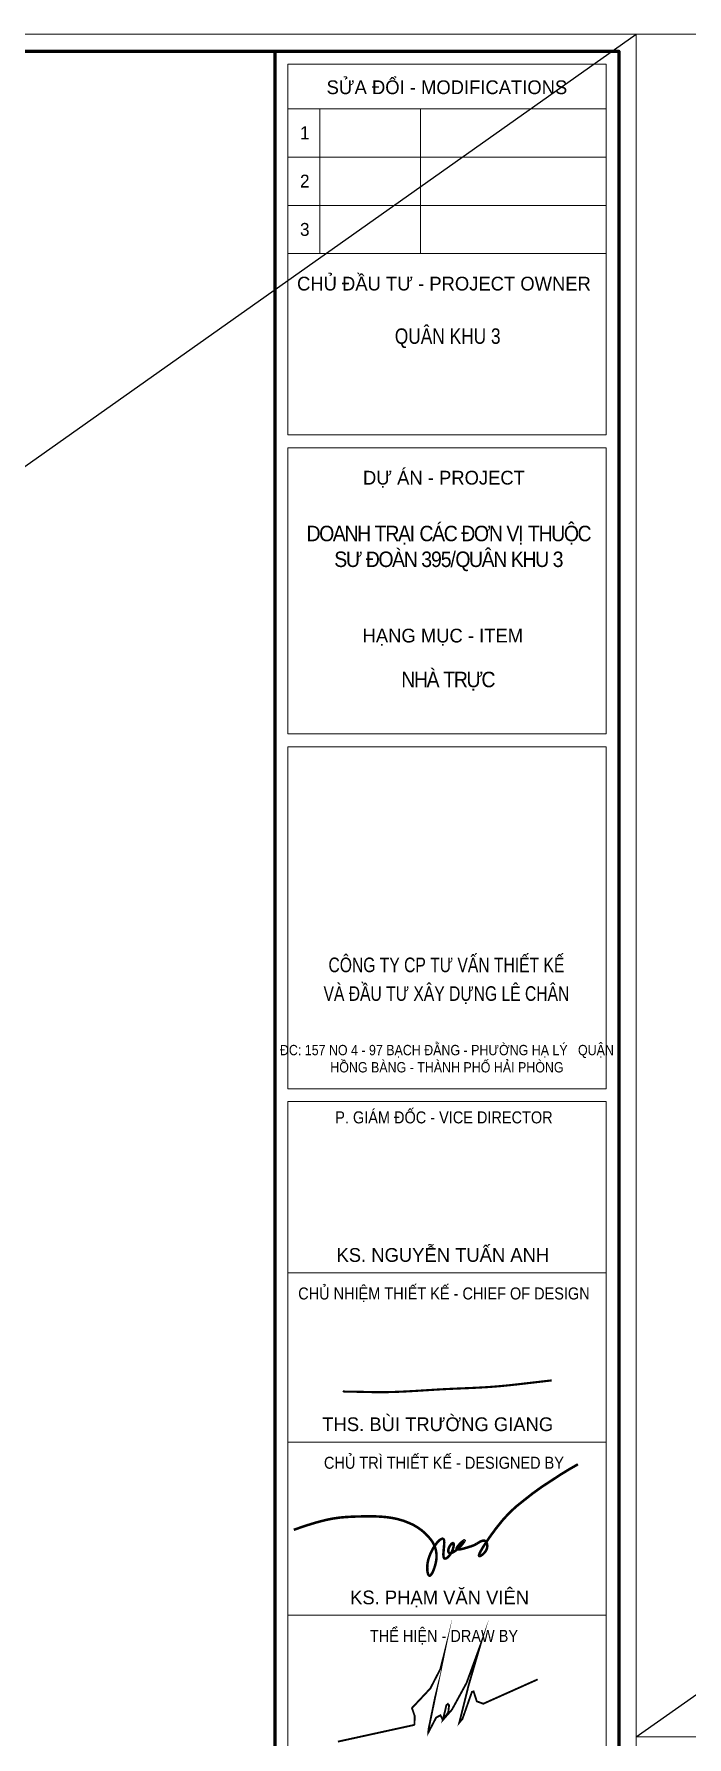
# Model space of a CAD drawing. Header units: millimetres. Extents: x 19378 to 228036, y -611253 to -529584.
# Drawn here: x 207036 to 211590, y -560227 to -548347 of the extents above; entities that cross this region are included whole.
import ezdxf
from ezdxf.enums import TextEntityAlignment as Align

# ---------------------------------------------------------------- set-up
doc = ezdxf.new("R2010")
doc.units = ezdxf.units.MM
doc.header["$MEASUREMENT"] = 0
doc.layers.get('Defpoints').update_dxf_attribs({"color": 1})
for name, color, linetype, lineweight in [('08. Net Text', 3, 'Continuous', 13), ('ISO', 153, 'Continuous', 13), ('LC ISO', 153, 'Continuous', 13), ('LC Net thay', 7, 'Continuous', 25), ('LC Text1', 3, 'Continuous', 20)]:
    doc.layers.add(name, color=color, linetype=linetype, lineweight=lineweight)
doc.layers.add('KCS_Plotter', color=11, linetype='Continuous', plot=False)
doc.layers.add('Khungten_LCDI', color=7, linetype='Continuous')
doc.styles.add('Khungten', font='VHAVAN_1.TTF', dxfattribs={"width": 0.9, "height": 5000})
doc.styles.add('Text Khung Ten', font='VHAVAN_1.TTF')
doc.styles.add('Title', font='VHBLACK_1.TTF', dxfattribs={"width": 0.8})
doc.styles.add('VnAvantH', font='VHAVANB_1.TTF', dxfattribs={"width": 0.6})

# ---------------------------------------------------------------- blocks, each defined once
blk = doc.blocks.new('Mr. Giang')
at = {"layer": 'LC ISO', "const_width": 50}
blk.add_lwpolyline([(138.048627199998, -163.847654400015), (149, -174), (154.5219817915822, -177.4707050094294), (164.2339671053305, -181.3936947974871), (174.7807526537435, -183.6683589841559), (185.9295901566948, -184.7382156299282), (197.4477313340503, -185.0467827953398), (206.2009471999954, -185.0453759999946), (220.7367149097518, -185.0099801919569), (232.3329589138739, -184.9983549165772), (243.8924068600136, -185.001159195599), (255.4157055301876, -185.0179910209699), (266.9035017064161, -185.0484483846085), (278.3564421707124, -185.0921292784187), (289.775173705093, -185.1486316943483), (301.1603430915784, -185.2175536243158), (312.5125971121815, -185.2984930602397), (323.8325825489192, -185.3910479940387), (335.1209461838116, -185.4948164176458), (346.3783347988719, -185.6093963229796), (357.6053951761169, -185.7343857019732), (368.8027740975631, -185.8693825465452), (379.9711183452309, -186.0139848485996), (391.1110747011335, -186.1677906000841), (402.2232899472874, -186.3303977929172), (413.3084108657094, -186.5014044190175), (424.3670842384163, -186.6804084703181), (435.3999568474246, -186.8670079387375), (446.4076754747548, -187.0608008161798), (457.3908869024162, -187.2613850946072), (468.3502379124329, -187.4683587659092), (479.2863752868143, -187.6813198220334), (490.1999458075843, -187.8998662548838), (501.091596256756, -188.1235960563936), (511.9619734163425, -188.3521072184958), (522.8117240683678, -188.5849977330945), (533.6414949948448, -188.8218655921228), (544.4519329777868, -189.0623087875138), (555.2436847992176, -189.3059253111714), (566.0173972411467, -189.552313155029), (576.7737170855944, -189.8010703110194), (587.5132911145774, -190.0517947710468), (598.2367661101125, -190.3040845270589), (608.9447888542163, -190.5575375709595), (619.6380061289019, -190.8117518946819), (630.3170647161933, -191.0663254901447), (640.9826113980998, -191.3208563492663), (651.6352929566419, -191.5749424639944), (662.2757561738363, -191.8281818262185), (672.9046478316959, -192.0801724278863), (683.5226147122412, -192.3305122609163), (694.1303035974888, -192.5787993172271), (704.7283612694519, -192.8246315887372), (715.3174345101506, -193.0676070673944), (725.8981701016019, -193.3073237451026), (736.4712148258186, -193.5433796137804), (747.0372154648212, -193.7753726653609), (757.5968188006264, -194.0029008917772), (768.1506716152471, -194.2255622849334), (778.6994206907038, -194.4429548367625), (789.2437128090096, -194.6546765391977), (799.7841947521847, -194.8603253841429), (810.3215133022422, -195.0594993635459), (820.8563152411989, -195.2517964692961), (831.389247351075, -195.4368146933557), (841.9209564138873, -195.6141520276142), (852.4520892116489, -195.7834064640192), (862.9832925263763, -195.9441759944893), (873.51521314009, -196.0960586109431), (884.0484978348031, -196.2386523052992), (894.5837933925359, -196.3715550694906), (905.1217465953014, -196.4943648954359), (915.6630042251163, -196.6066797750682), (926.2082130639974, -196.7080977002915), (936.758019893965, -196.7982166630536), (947.3130714970321, -196.8766346552584), (957.8740146552154, -196.942949668839), (968.4414961505317, -196.9967596957285), (979.0161627650014, -197.037662727831), (989.5986612806373, -197.0652567570796), (998.4129151999987, -197.0777855999913), (1010.789535675871, -197.0790542266768), (1021.398301595229, -197.0650888646924), (1032.01580812551, -197.0373864629655), (1042.641927763303, -196.9960893671523), (1053.276533005192, -196.9413399229088), (1063.919496347768, -196.8732804758765), (1074.570690287615, -196.7920533717115), (1085.229987321323, -196.6978009560553), (1095.897259945486, -196.5906655745639), (1106.572380656686, -196.4707895728934), (1117.255221951513, -196.3383152966853), (1127.945656326556, -196.1933850915811), (1138.643556278399, -196.0361413032369), (1149.348794303638, -195.8667262773088), (1160.061242898857, -195.6852823594527), (1170.780774560641, -195.4919518952956), (1181.507261785584, -195.2868772305083), (1192.240577070272, -195.070200710732), (1202.980592911292, -194.842064681623), (1213.727181805236, -194.6026114888227), (1224.480216248689, -194.3519834779872), (1235.239568738238, -194.090322994758), (1246.005111770475, -193.8177723847912), (1256.776717841985, -193.5344739937427), (1267.554259449356, -193.2405701672542), (1278.337609089183, -192.9362032509671), (1289.126639258044, -192.621515590552), (1299.921222452536, -192.2966495316505), (1310.721231169242, -191.961747419904), (1321.526537904756, -191.6169516009686), (1332.337015155659, -191.2624044205004), (1343.152535418543, -190.8982482241263), (1353.972971189996, -190.5246253575315), (1364.798194966606, -190.1416781663429), (1375.628079244962, -189.7495489962166), (1386.46249652165, -189.3483801927941), (1397.301319293259, -188.9383141017315), (1408.144420056382, -188.5194930686848), (1418.991671307602, -188.0920594392956), (1429.842945543507, -187.6561555592198), (1440.69811526069, -187.211923774099), (1451.557052955734, -186.7595064295892), (1462.419631125231, -186.2990458713466), (1473.285722265766, -185.830684444998), (1484.15519887393, -185.3545644962142), (1495.027933446312, -184.870828370651), (1505.903798479496, -184.3796184139355), (1516.782666470073, -183.8810769717384), (1527.664409914632, -183.375346389701), (1538.548901309761, -182.862569013465), (1549.436013152048, -182.3428871886863), (1560.325617938081, -181.816443261021), (1571.217588164447, -181.2833795761107), (1582.111796327736, -180.7438384796114), (1593.008114924534, -180.1979623171792), (1603.906416451431, -179.6458934344409), (1614.806573405018, -179.0877741770673), (1625.708458281879, -178.5237468907144), (1636.611943578606, -177.9539539210091), (1647.51690179178, -177.3785376136075), (1658.423205417999, -176.7976403141656), (1669.330726953845, -176.211404368325), (1680.239338895906, -175.6199721217563), (1691.148913740773, -175.0234859200864), (1702.059323985035, -174.4220881089714), (1712.970442125279, -173.8159210340673), (1723.88214065809, -173.2051270410302), (1734.79429208006, -172.5898484754871), (1745.70676888778, -171.9702276831085), (1756.619443577831, -171.3464070095361), (1767.532188646805, -170.7185288004111), (1778.444876591289, -170.0867354014044), (1789.357379907877, -169.4511691581429), (1800.269571093148, -168.8119724162971), (1811.181322643697, -168.1692875215085), (1822.092507056113, -167.5232568194187), (1833.002996826977, -166.8740226556984), (1843.912664452884, -166.2217273759743), (1854.821382430422, -165.5665133259026), (1865.729023256175, -164.9085228511394), (1876.635459426732, -164.2478982973407), (1887.540563438684, -163.5847820101335), (1898.44420778862, -162.9193163351883), (1909.346264973126, -162.2516436181613), (1920.246607488789, -161.5819062046794), (1931.145107832202, -160.9102464403986), (1942.041638499948, -160.2368066709751), (1952.936071988617, -159.5617292420502), (1963.828280794798, -158.8851564992947), (1974.718137415079, -158.2072307883354), (1985.605514346051, -157.5280944548285), (1996.490284084295, -156.84788984443), (2007.372319126407, -156.1667593027814), (2018.251491968971, -155.4848451755388), (2029.127675108575, -154.8022898083582), (2040.000741041811, -154.1192355468811), (2050.870562265263, -153.4358247367491), (2061.73701127552, -152.7521997236327), (2069.156364800001, -152.2852607999957), (2083.459375833572, -151.3848805354501), (2094.315357423839, -150.7014850539708), (2105.16802388939, -150.0184694858035), (2116.017492479725, -149.3359868512634), (2126.863880444344, -148.6541901707242), (2137.707305032745, -147.9732324645156), (2148.54788349443, -147.2932667529967), (2159.385733078892, -146.6144460564974), (2170.220971035636, -145.9369233953912), (2181.053714614158, -145.2608517899935), (2191.884081063956, -144.5863842606777), (2202.712187634534, -143.9136738277739), (2213.538151575387, -143.2428735116409), (2224.362090136015, -142.5741363326088), (2235.184120565915, -141.9076153110509), (2246.004360114592, -141.2434634672827), (2256.822926031538, -140.5818338216777), (2267.639935566258, -139.9228793945658), (2278.45550596825, -139.266753206306), (2289.26975448701, -138.6136082772282), (2300.082798372037, -137.9635976277059), (2310.894754872836, -137.3168742780545), (2321.7057412389, -136.6735912486474), (2332.515874719727, -136.0339015598147), (2343.325272564824, -135.3979582319007), (2354.134052023684, -134.7659142852644), (2364.942330345806, -134.1379227402649), (2375.750224780695, -133.5141366172174), (2386.55785257784, -132.894708936481), (2397.365330986751, -132.2797927184147), (2408.172777256917, -131.6695409833483), (2418.980308637845, -131.0641067516408), (2429.78804237903, -130.4636430436367), (2440.596095729972, -129.8683028796804), (2451.404585940174, -129.2782392801164), (2462.213630259128, -128.6936052652891), (2473.023345936337, -128.1145538555575), (2487.000588800001, -127.3744127999962), (2494.645252401013, -126.9737926353264), (2505.45758156513, -126.4121679814416), (2516.270820387832, -125.8562078829564), (2527.084950977231, -125.3057548124489), (2537.899955441444, -124.7606512424682), (2548.715815888576, -124.220739645607), (2559.532514426748, -123.6858624943998), (2570.350033164068, -123.1558622614248), (2581.16835420865, -122.6305814192456), (2591.98745966861, -122.1098624404549), (2602.807331652053, -121.5935477975727), (2613.627952267099, -121.0814799632062), (2624.449303621856, -120.57350140989), (2635.271367824444, -120.0694546102168), (2646.094126982967, -119.5691820367356), (2656.917563205541, -119.0725261620246), (2667.74165860028, -118.5793294586329), (2678.566395275298, -118.0894343991531), (2689.391755338707, -117.6026834561198), (2700.217720898618, -117.1189191021258), (2711.044274063144, -116.63798380972), (2721.871396940398, -116.1597200514661), (2732.699071638493, -115.6839702999569), (2743.527280265545, -115.2105770277267), (2754.356004929661, -114.7393827073538), (2765.185227738959, -114.2702298114164), (2776.01493080155, -113.8029608124634), (2786.845096225545, -113.3374181830732), (2797.675706119058, -112.8734443958092), (2808.506742590202, -112.4108819232351), (2819.338187747089, -111.9495732379146), (2830.170023697836, -111.4893608124112), (2841.002232550549, -111.0300871193031), (2851.834796413346, -110.5715946311393), (2862.667697394336, -110.1137258204981), (2873.500917601636, -109.6563231599575), (2884.334439143357, -109.1992291220668), (2895.16824412761, -108.7422861793893), (2906.00231466251, -108.2853368044889), (2916.836632856168, -107.8282234699582), (2927.671180816698, -107.3707886483317), (2938.505940652216, -106.9128748121875), (2949.340894470828, -106.4543244341039), (2960.176024380649, -105.9949799866299), (2971.011312489794, -105.5346839423437), (2981.846740906378, -105.0732787738089), (2992.682291738507, -104.6106069535745), (3003.5179470943, -104.1465109542332), (3014.353689081869, -103.6808332483342), (3025.189499809319, -103.2134163084556), (3036.025361384774, -102.7441026071465), (3046.861255916341, -102.272734616985), (3057.697165512134, -101.7991548105347), (3068.533072280265, -101.3232056603738), (3079.368958328843, -100.8447296390514), (3090.204805765989, -100.363569219131), (3101.040596699811, -99.87956687319092), (3111.876313238423, -99.39256507379469), (3122.711937489938, -98.90240629350592), (3133.547451562466, -98.40893300490279), (3144.382837564124, -97.91198768053437), (3155.218077603022, -97.41141279296426), (3166.053153787274, -96.90705081477063), (3176.888048224992, -96.39874421853165), (3187.722743024286, -95.88633547678182), (3198.557220293274, -95.36966706211388), (3209.391462140069, -94.84858144707687), (3220.22545067278, -94.32292110424896), (3231.059167999523, -93.79252850617922), (3241.892596228408, -93.25724612546037), (3252.725717467551, -92.71691643464146), (3263.558513825061, -92.17138190630067), (3274.39096740905, -91.6204850129725), (3285.223060327637, -91.06406822726422), (3296.054774688932, -90.50197402171034), (3306.886092601046, -89.93404486890358), (3317.71699617209, -89.36012324139301), (3328.547467510183, -88.78005161174224), (3339.377488723432, -88.19367245252943), (3350.207041919955, -87.6008282363182), (3361.03610920786, -87.0013614356576), (3371.864672695261, -86.39511452314036), (3382.692714490277, -85.78192997131555), (3393.52021670101, -85.16165025276132), (3404.34716143558, -84.53411784002674), (3415.173530802098, -83.89917520568997), (3425.999306908678, -83.25666482231463), (3436.824471863431, -82.60642916246434), (3447.649007774471, -81.94831069871725), (3458.472896749907, -81.28215190362243), (3469.29612089786, -80.6077952497435), (3480.118662326437, -79.92508320967318), (3490.940503143749, -79.23385825596051), (3501.761625457912, -78.53396286116913), (3512.582011377042, -77.82523949786264), (3523.401643009245, -77.10753063861921), (3534.220502462638, -76.38067875600245), (3545.038571845333, -75.64452632257598), (3555.855833265439, -74.89891581090342), (3566.672268831077, -74.14368969354837), (3577.487860650352, -73.37869044307445), (3588.302590831383, -72.60376053207438), (3599.116441482278, -71.81874243308266), (3609.929394711151, -71.02347861867747), (3620.741432626117, -70.21781156142242), (3631.552537335287, -69.40158373388113), (3642.362690946775, -68.5746376086463), (3650.854208000001, -67.9173887999932), (3663.980082349328, -66.88805087313813), (3674.787321084805, -66.02846296144708), (3685.593604217269, -65.158198125544), (3696.398944139095, -64.27740206952149), (3707.203353242669, -63.38622049748665), (3718.006843920371, -62.48479911354661), (3728.809428564578, -61.57328362179396), (3739.611119567682, -60.65181972633582), (3750.411929322054, -59.7205531312793), (3761.211870220079, -58.77962954070244), (3772.010954654135, -57.82919465874147), (3782.809195016613, -56.86939418947441), (3793.606603699885, -55.90037383700837), (3804.403193096336, -54.92227930546505), (3815.198975598345, -53.93525629892247), (3825.993963598296, -52.93945052148774), (3836.788169488569, -51.935007677268), (3847.581605661548, -50.92207347035583), (3858.374284509609, -49.90079360487289), (3869.16621842514, -48.87131378489721), (3879.957419800514, -47.83377971455047), (3890.74790102812, -46.7883370979398), (3901.537674500338, -45.73513163914322), (3912.326752609548, -44.67430904226785), (3923.115147748129, -43.60601501143537), (3933.902872308467, -42.53039525073837), (3944.689938682939, -41.4475954642694), (3955.476359263932, -40.35776135615015), (3966.26214644382, -39.26103863045864), (3977.047312614988, -38.15757299131656), (3987.831870169819, -37.04751014281646), (3998.615831500694, -35.93099578906549), (4009.399208999988, -34.80817563415621), (4020.182015060094, -33.67919538219576), (4030.964262073383, -32.5442007373058), (4041.74596243224, -31.40333740354981), (4052.527128529047, -30.25675108506402), (4063.307772756187, -29.10458748594101), (4074.08790750604, -27.94699231027334), (4084.867545170982, -26.78411126218271), (4095.646698143402, -25.61609004574711), (4106.425378815678, -24.44307436508825), (4117.203599580193, -23.26520992429869), (4127.981372829327, -22.082642427471), (4138.758710955459, -20.89551757872687), (4149.535626350975, -19.70398108215886), (4160.312131408253, -18.50817864187411), (4171.088238519675, -17.30825596197974), (4181.863960077622, -16.10435874656832), (4192.639308474478, -14.89663269973244), (4203.414296102623, -13.68522352559376), (4214.188935354436, -12.47027692824486), (4224.963238622302, -11.25193861177831), (4235.7372182986, -10.03035428033036), (4246.510886775712, -8.805669637964456), (4257.284256446019, -7.57803038880229), (4268.057339701903, -6.347582236936432), (4278.830148935747, -5.114470886488562), (4289.602696539929, -3.8788420415367), (4300.37499490683, -2.640841406202526), (4311.147056428836, -1.400614684578613), (4321.918893498325, -0.1583075807720888), (4332.690518507676, 1.085934201124473), (4343.461943849274, 2.331964957003947), (4354.233181915501, 3.579638982773758), (4365.004245098738, 4.828810574297677), (4375.775145791362, 6.079334027512232), (4386.54589638576, 7.331063638295745), (4397.316509274311, 8.583853702555643), (4408.086996849397, 9.837558516170247), (4418.857371503396, 11.09203237506154), (4429.627645628694, 12.34712957510783), (4440.397831617669, 13.60270441223111), (4451.167941862706, 14.85861118229514), (4461.937988756181, 16.1147041812219), (4472.707984690482, 17.37083770491881), (4483.477942057983, 18.62686604924966), (4494.247873251072, 19.8826435101364), (4505.017790662128, 21.13802438347193), (4515.787706683528, 22.39286296516366), (4526.55763370766, 23.64701355108991), (4537.327584126902, 24.90033043715812), (4547.926745599998, 26.13281280001684), (4558.867602350598, 27.4039105342672), (4569.637681162458, 28.65405816103157), (4580.40780559933, 29.90313817436981), (4591.177974491347, 31.15117794898106), (4601.948186668636, 32.39820485957898), (4612.718440961326, 33.64424628086272), (4623.488736199542, 34.88932958751684), (4634.259071213412, 36.13348215428414), (4645.029444833064, 37.37673135582008), (4655.799855888628, 38.61910456686746), (4666.570303210232, 39.86062916211085), (4677.340785627999, 41.10133251624939), (4688.111301972061, 42.34124200399674), (4698.881851072543, 43.58038500005205), (4709.652431759579, 44.81878887912899), (4720.423042863287, 46.05648101591214), (4731.193683213805, 47.29348878511519), (4741.964351641251, 48.52983956143726), (4752.735046975762, 49.76556071957748), (4763.50576804746, 51.00067963426409), (4774.276513686473, 52.23522368016711), (4785.047282722931, 53.46922023201478), (4795.81807398696, 54.70269666449167), (4806.588886308691, 55.93568035232602), (4817.359718518248, 57.16819867018785), (4828.130569445759, 58.4002789928054), (4838.901437921355, 59.63194869486324), (4849.672322775161, 60.86323515108961), (4860.443222837304, 62.09416573616909), (4871.214136937917, 63.32476782481535), (4881.985063907123, 64.55506879171298), (4892.75600257505, 65.78509601159021), (4903.526951771826, 67.01487685913162), (4914.297910327583, 68.24443870903633), (4925.068877072445, 69.47380893603258), (4935.839850836535, 70.70301491480495), (4946.61083044999, 71.93208402006712), (4957.381814742934, 73.16104362650367), (4968.152802545494, 74.38992110884283), (4978.923792687801, 75.61874384176917), (4989.694783999978, 76.84753919999639)], dxfattribs=at)
blk = doc.blocks.new('Nha o can bo nhan vien Trung doan')
at = {"layer": 'Defpoints', "lineweight": 0}
blk.add_lwpolyline([(-1200.00012343745, -14850.00004839799), (-1200.00012343745, 14849.99995158711), (40799.99878725787, 14849.99995158711), (40799.99878725787, -14850.00004839799)], close=True, dxfattribs=at)
at = {"layer": 'Khungten_LCDI', "color": 5, "lineweight": 60}
blk.add_line((36600.02561790129, 14649.99995158711), (36600.02561790129, -14650.00004839799), dxfattribs=at)
at = {"layer": 'Khungten_LCDI', "color": 5, "lineweight": 25}
blk.add_line((40599.99878731748, -14650.00004839799), (40599.99878731748, 14649.99995158711), dxfattribs=at)
at = {"layer": 'Khungten_LCDI', "color": 9, "lineweight": 15}
for p, q in [((36750.02492668007, 13981.27508135705), (40449.99970748153, 13981.27508135705)), ((37122.6573919765, 13981.27508135705), (37122.65739197647, 12296.77226440008)), ((38292.76908758649, 13981.27508135705), (38292.76908758649, 12296.77226440008)), ((36750.02492668007, 13419.77414237139), (40449.99970748531, 13419.77414237139)), ((36750.02492668007, 12858.27320338574), (40449.99970748912, 12858.27320338574)), ((36750.02492668007, 12296.77226440008), (40449.99970749291, 12296.77226440008))]:
    blk.add_line(p, q, dxfattribs=at)
at = {"layer": 'Khungten_LCDI', "color": 5, "lineweight": 60}
blk.add_lwpolyline([(-0.0001238546828972, -14650.00004839799), (-0.0001238546828972, 14649.99995158711), (40599.99878731748, 14649.99995158711), (40599.99878731748, -14650.00004839799)], close=True, dxfattribs=at)
at = {"layer": 'Khungten_LCDI', "color": 9, "lineweight": 15}
for points in [[(36750.02492668007, 10190.36210294892), (40449.99970750784, 10190.36210294892), (40449.99970747803, 14500.00051960397), (36750.02492668007, 14500.00051960397)], [(36750.02475617066, 6711.54223791709), (40449.99953696861, 6711.54223791709), (40449.99953696861, 10040.36283838949), (36750.02475617066, 10040.36283838949)], [(36750.0248122253, 2587.221389470175), (40449.99959302326, 2587.221389470175), (40449.99959302326, 6561.543118124687), (36750.0248122253, 6561.543118124687)], [(36750.0248122253, 446.3149756148096), (40449.99959302326, 446.3149756148096), (40449.99959302326, 2437.222331780159), (36750.0248122253, 2437.222331780159)], [(36750.0248122253, -1521.876936708427), (40449.99959302326, -1521.876936708427), (40449.99959302326, 446.3149756148096), (36750.0248122253, 446.3149756148096)], [(36750.0248122253, -1521.876936708427), (40449.99959290405, -1521.876936708427), (40449.99959290405, -3535.499736693538), (36750.0248122253, -3535.499736693538)], [(36750.0248122253, -5526.407092851437), (40449.99959302326, -5526.407092851437), (40449.99959290405, -3535.499736693538), (36750.02481207629, -3535.499736693538)]]:
    blk.add_lwpolyline(points, close=True, dxfattribs=at)
at = {"layer": 'LC ISO', "const_width": 29.4}
blk.add_lwpolyline([(36819.74395380767, -2541.455205674406, -0.005588515698796944), (36989.06469248553, -2484.31629784137, -0.02245297996981345), (37202.60884116795, -2425.099508025944, -0.03834290273951299), (37420.45895514599, -2393.413823852037, -0.01229875748814797), (37598.25376823222, -2386.080608943244, -0.01406072389736708), (37777.63482755805, -2385.951286724544, -0.03243469472397378), (37955.14855599291, -2402.305053350787, -0.06588667598315685), (38168.57889341285, -2465.408071092914, -0.1274019199065345), (38413.9186135421, -2656.564108666645, -0.2172033913870078), (38473.51561318089, -2910.340755006745, -0.05604631458064478), (38440.91371923847, -3019.257040107295, -0.05498114323569674), (38418.68280494522, -3060.047072489491, -0.0749171195420875), (38407.73575411126, -3071.462384888113, -0.1926307985351304), (38397.53772840656, -3074.749112467206, -0.1904258852390606), (38388.53214229489, -3068.959205426514, -0.07985644518698883), (38381.05995601628, -3055.120235191087, -0.06746448095194765), (38372.00308029579, -3008.881378846299, -0.08982270754539133), (38386.02239492378, -2880.760955132542, -0.1042703524117972), (38490.69874144228, -2685.125437088855, -0.05658009149868722), (38522.44687891728, -2655.773447360355, -0.1027612968865278), (38542.61774490258, -2645.949118404356, -0.4117672404207381), (38564.75558643042, -2657.634677739618, -0.07218231383227926), (38568.32313254585, -2673.449498901805, -0.04206250200986533), (38567.65553239241, -2720.708591210921, 0.006515227151422259), (38560.07460097378, -2805.751670465822, 0.05084639786445472), (38560.73008949763, -2852.434444538515, 0.08464227202765125), (38565.36672866778, -2867.770900699362, 0.3168875802509872), (38580.08203414025, -2876.14607180703, 0.1055700702543699), (38594.99433357255, -2871.005199561361, 0.07917300854265144), (38621.31356998839, -2849.461376721218, 0.1488966286766768), (38678.7747544095, -2726.923383288136, 0.07447193736778981), (38678.90660225043, -2705.806168118339, 0.2952294155954125), (38672.28580213807, -2696.06366997742, 0.157010280361406), (38666.16476972698, -2696.804345400857, 0.09729784531344862), (38649.94381987474, -2708.888844964896, 0.1650175655232289), (38616.49270793621, -2778.194854341345, 0.0851171643159633), (38617.43850082482, -2797.65111998875, 0.3847350180374049), (38637.45194790672, -2813.490621844506, 0.08300276922985213), (38654.68737552663, -2810.226154222022, 0.04418340670847572), (38675.23288541171, -2800.829549746804, 0.04844794296338305), (38721.72095903508, -2767.634800877944, 0.05519679072184347), (38787.68245394604, -2697.263163321875, 0.06222981996331223), (38805.78410846389, -2668.351312001123, 0.3561450020375981), (38806.31332266798, -2662.200586868309, 0.2964482303037709), (38800.00625550278, -2663.518700464851, 0.0579955875223284), (38762.44235327961, -2693.296800494259, 0.04854116645853888), (38723.0483612514, -2737.373833284983, 0.08660772606827345), (38713.85371488577, -2755.339455686767, 0.3148671975450135), (38716.80359352229, -2766.15026634004, 0.149234246616568), (38730.76591048215, -2770.062503170177, 0.0475888731294818), (38752.88756908608, -2768.569323586025, 0.03074249337590269), (38810.18744375615, -2755.34587130338, 0.01091941746084903), (38887.92106934082, -2731.196271407864, 0.0584758200324836), (38946.96821686037, -2703.217005129751, -0.02130430647409003), (38991.29813189866, -2677.68037318471, -0.04634426946496323), (39012.87604597029, -2669.20481216889, -0.09669843592212417), (39032.48696705484, -2667.255914983746, -0.153723112879591), (39048.95058329331, -2674.532149978886, -0.1037139143210005), (39061.15476528007, -2691.308805021803, -0.23554618836894), (39056.76676375873, -2778.07937274029, -0.1244463231351132), (38999.95731146601, -2839.660276471746, -0.1152476491664615), (38981.17592881829, -2848.017669974533, -0.439420744214835), (38973.60858794397, -2843.073463047142, -0.1011233010464462), (38974.33542363801, -2833.230825520594, -0.05373522426661613), (38987.44739552812, -2800.624312695984, -0.02545295212921262), (39028.94826940959, -2728.712653058126, -0.03346928635086892), (39247.97013830835, -2429.586345735106, -0.0590127673894997), (39490.81980906038, -2202.599705895239, -0.03440034268406823), (39817.51830131485, -1967.718677197266, -0.02324912255646122), (40123.30001462448, -1779.818100374964)], format="xyb", dxfattribs=at)
at = {"layer": 'LC ISO', "const_width": 21.59999986938455}
for points in [[(38222.87690160768, -4809.914236924437), (38225.15757568392, -4705.62289070339), (38193.79019611004, -4613.831464340145), (38407.04448261215, -4386.399688945249), (38523.82615390963, -4160.66954491709), (38558.67241289485, -4023.58718942551), (38386.02908780705, -4862.210959097986), (38383.96133640416, -4897.784449805101), (38424.12245707218, -4821.607995680256), (38475.37273982645, -4724.397939083715), (38525.03922087653, -4698.540440758806), (38553.04774491718, -4752.338561946969), (38615.80640320033, -4664.062950982859), (38625.24741211141, -4581.188264321167), (38611.22359160573, -4565.530534958342), (38594.23536487115, -4580.746013327834), (38553.04774491718, -4752.338561946969), (38659.01707748135, -4632.174946133705), (38828.42117838524, -4321.730904892122), (38987.0577321534, -3888.191942073029), (38849.66713867529, -4359.020346866505), (38748.7999382225, -4764.090872968026), (38743.75026053811, -4784.369770241635), (38780.60765139417, -4740.522889720119), (38890.7507597115, -4426.596495344565), (38910.24156941639, -4420.384378118712), (38947.18846310778, -4536.306993218353), (39023.38917520185, -4563.777789688295), (39655.19275939725, -4280.94436395094)], [(37332.86044906551, -5004.465374259019), (38222.87690160768, -4809.914236924437)]]:
    blk.add_lwpolyline(points, dxfattribs=at)
at = {"layer": 'ISO', "xscale": 0.5, "yscale": 0.5, "zscale": 0.5}
blk.add_blockref('Mr. Giang', (37323.95838940838, -842.8216089147854), dxfattribs=at)
at = {"color": 7}
for s, style, p in [('söa ®æi - modifications', 'Khungten', (38600.01231707905, 14151.46173527586)), ('chñ ®Çu t\xad - project owner', 'Khungten', (38565.57104288312, 11868.21693237895)), ('dù ¸n - project', 'Khungten', (38565.57087237373, 9611.807436118037)), ('h¹ng môc - item', 'Khungten', (38552.46489200726, 7775.596782881786)), ('ks. nguyÔn tuÊn anh', 'VnAvantH', (38552.65443531056, 574.0637122620001)), ('ths. bïi tr\xadêng giang', 'VnAvantH', (38493.43802425643, -1394.128200073576)), ('ks. PH¹M V¡N VI£N', 'VnAvantH', (38514.71843707939, -3407.751096602627))]:
    blk.add_text(s, height=159.9999958502171, dxfattribs=dict(at, style=style)).set_placement(p, align=Align.CENTER)
for s, height, style, width, p in [('c«ng ty cp t\xad vÊn thiÕt kÕ', 169.9999955908556, 'Title', 0.8, (38594.21898141881, 3941.873547541157)), ('vµ ®Çu t\xad x©y dùng lª ch©n', 169.9999955908556, 'Title', 0.8, (38594.21898141881, 3608.58728955234)), ('P. gi¸m ®èc - VICE director', 139.9999963689399, 'Khungten', 0.9, (38565.57092842837, 2183.883465707685)), ('chñ nhiÖm thiÕt kÕ - chief of design', 139.9999963689399, 'Khungten', 0.9, (38565.57092842837, 136.3840054675575)), ('chñ tr× thiÕt kÕ - designed by', 139.9999963689399, 'Khungten', 0.9, (38565.57092842837, -1831.807906855679)), ('thÓ hiÖn - draw by', 139.9999963689399, 'Khungten', 0.9, (38565.57092842837, -3845.43070684079))]:
    blk.add_text(s, height=height, dxfattribs=dict(at, style=style, width=width)).set_placement(p, align=Align.CENTER)
at = {"color": 4, "char_height": 179.9999953314942, "attachment_point": 5, "style": 'Khungten'}
for s, insert, width in [('{\\f.VnArialH|b0|i0|c0|p34;\\W0.8;qu©n khu 3}', (38609.02506484361, 11313.04027204858), 2315.239174475153), ('{\\f.VnArialH|b0|i0|c0|p34;\\W0.9;\\T0.9;doanh tr¹i c¸c ®¬n vÞ thuéc s\xad ®oµn 395/qu©n khu 3}', (38616.59552174496, 8868.3270234083), 3461.974560685278), ('{\\f.VnArialH|b0|i0|c0|p34;\\T0.9;nhµ trùc}', (38609.02489433422, 7325.415616465599), 3712.55598912021)]:
    blk.add_mtext(s, dxfattribs=dict(at, insert=insert, width=width))
at = {"color": 7, "insert": (38600.01220262428, 3096.45683442288), "char_height": 120, "attachment_point": 2, "style": 'Khungten'}
blk.add_mtext_dynamic_manual_height_columns('®c: 157 no 4 - 97 b¹ch ®»ng - ph\xadêng h¹ lý   quËn hång bµng - thµnh phè h¶i phßng ', width=3886.568828173215, gutter_width=25, heights=[0], dxfattribs=at)
at = {"color": 7, "style": 'Khungten', "width": 0.8}
for tag, p in [('REVISION', (39498.75250059744, -10746.30400287262)), ('NGAYHT', (39546.07401225348, -11609.37096477947))]:
    blk.add_attdef(tag, text='', height=199.998925739526, dxfattribs=at).set_placement(p, align=Align.CENTER)
at = {"layer": '08. Net Text', "color": 7, "style": 'Text Khung Ten'}
blk.add_text('1', height=150, dxfattribs=at).set_placement((36891.65171673422, 13626.77400494443))
at = {"layer": '08. Net Text', "color": 7, "ltscale": 2, "style": 'Text Khung Ten'}
for s, p in [('2', (36891.65171673422, 13065.27306595877)), ('3', (36891.65171673422, 12503.77212697312))]:
    blk.add_text(s, height=150, dxfattribs=at).set_placement(p)
at = {"layer": 'LC Text1', "style": 'Title', "width": 1.485915225563214}
for tag, p, p2 in [('TENBANVE1', (36912.65752101321, -8885.760287350926), (40339.144821588, -8885.760287350926)), ('TENBANVE2', (36912.65752101321, -9562.465612738344), (40339.144821588, -9562.465612738344))]:
    blk.add_attdef(tag, text='', height=249.9999935159642, dxfattribs=at).set_placement(p, p2, align=Align.FIT)
at = {"layer": 'LC Text1', "style": 'Title', "width": 0.7}
blk.add_attdef('SOBANVE', text='', height=249.9999935159642, dxfattribs=at).set_placement((39561.98211139818, -13896.18076664111), align=Align.CENTER)

msp = doc.modelspace()

# ---------------------------------------------------------------- linework, layer by layer
at = {"layer": 'KCS_Plotter', "ltscale": 2}
for p, q in [((186035.580706048, -566167.193887729), (211235.580052466, -548347.193887738)), ((211235.580052466, -560227.193887719), (228035.579616726, -548347.193887738))]:
    msp.add_line(p, q, dxfattribs=at)

# ---------------------------------------------------------------- block references
at = {"layer": 'LC Net thay'}
for p, xscale, yscale, zscale in [((186755.580780111, -557257.19385869), 0.6, 0.6, 0.6), ((211715.5801018402, -554287.1938683662), 0.3999999999995706, 0.3999999999995706, 0.3999999999995706)]:
    msp.add_blockref('Nha o can bo nhan vien Trung doan', p, dxfattribs=dict(at, xscale=xscale, yscale=yscale, zscale=zscale))

doc.saveas('drawing.dxf')
